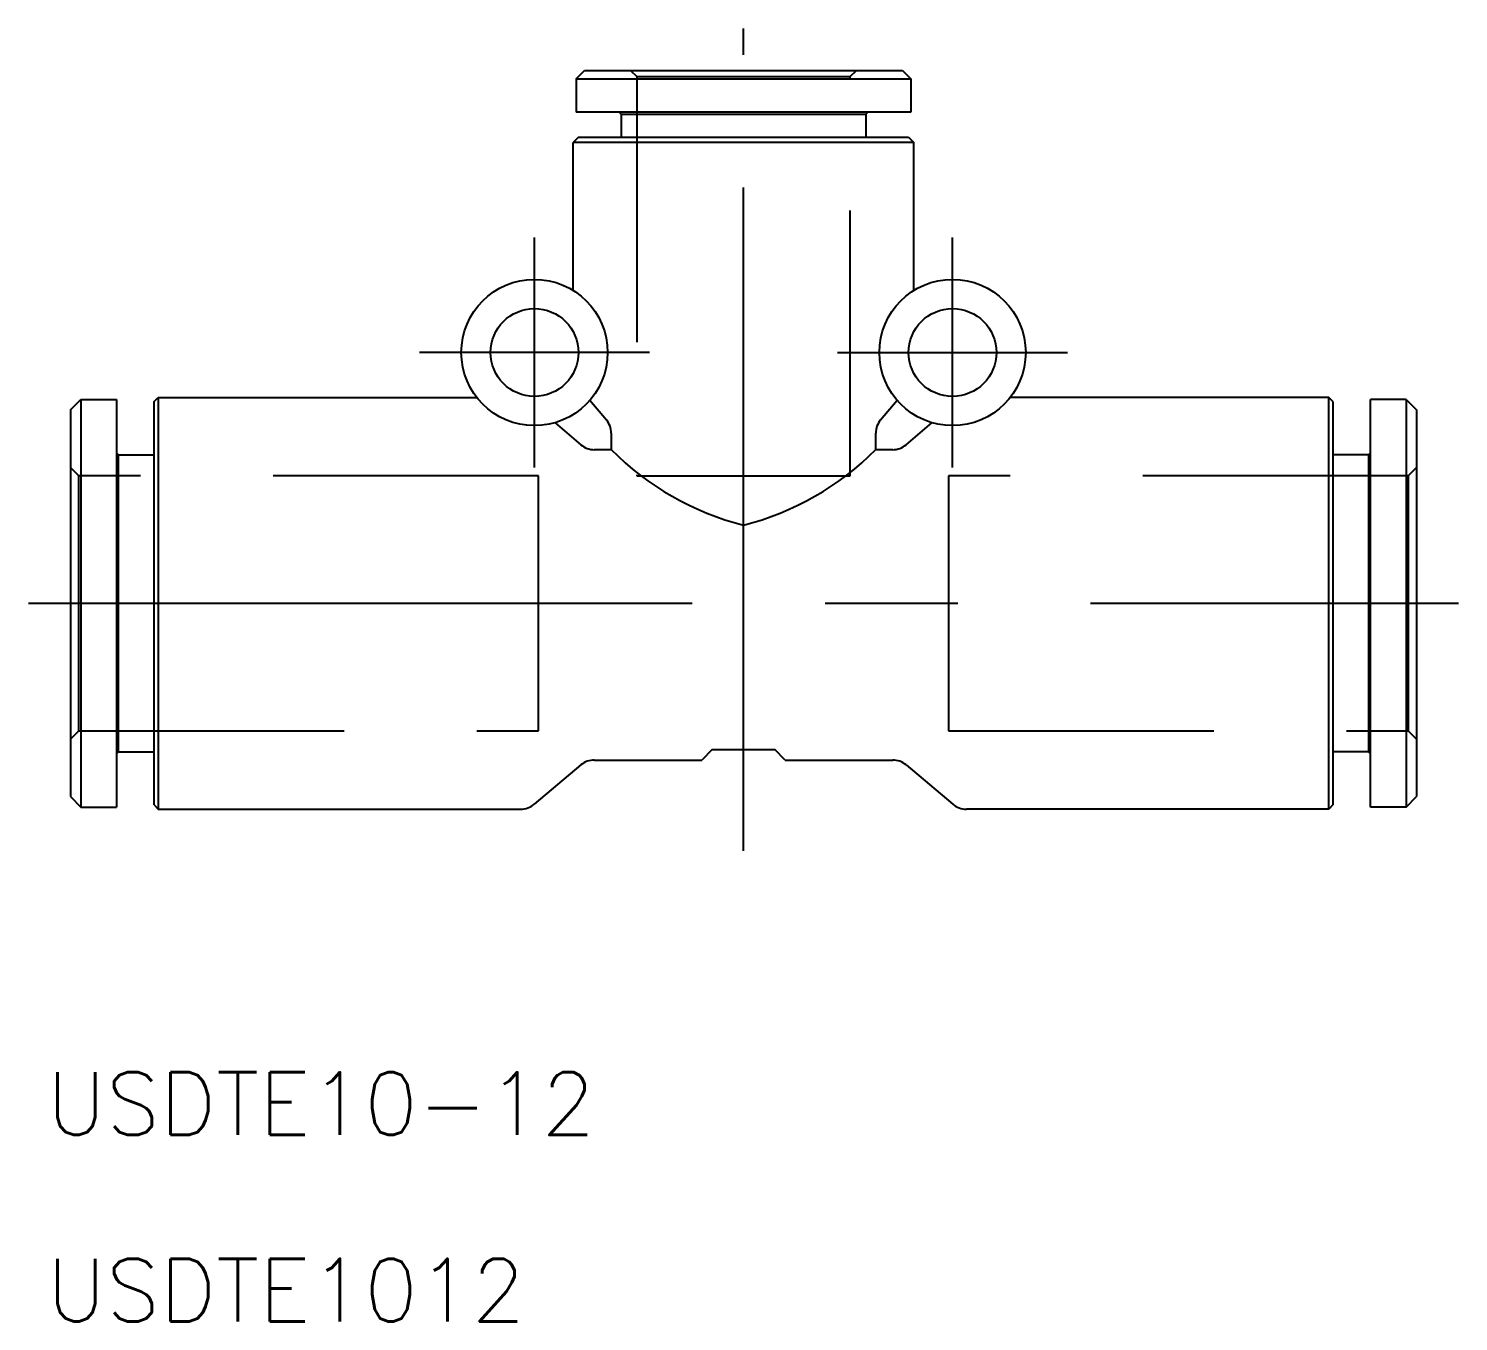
# Model space of a CAD drawing. Extents: x -34 to 70, y -34 to 28.
# Drawn here: x -34.2 to 34.2, y -34.4 to 27.5 of the extents above; entities that cross this region are included whole.
import ezdxf

# ---------------------------------------------------------------- set-up
doc = ezdxf.new("R2010")
doc.units = 0
doc.linetypes.add('CENTER', pattern=[50.8, 31.75, -6.35, 6.35, -6.35])
doc.linetypes.add('DASHED', pattern=[19.05, 12.7, -6.35])
doc.layers.get('0').update_dxf_attribs({"linetype": 'CONTINUOUS'})
doc.layers.add('CENTER', color=1, linetype='CENTER')
doc.styles.get("Standard").update_dxf_attribs({"font": 'txt.shx', "height": 3, "bigfont": 'bigfont.shx'})

msp = doc.modelspace()

# ---------------------------------------------------------------- linework, layer by layer
at = {"color": 7, "linetype": 'CONTINUOUS'}
for p, q in [((-8, 25.1), (-7.6, 25.5)), ((-7.6, 25.5), (7.6, 25.5)), ((7.6, 25.5), (8, 25.1)), ((-8, 25.1), (8, 25.1)), ((-8, 25.1), (-8, 23.5)), ((8, 25.1), (8, 23.5)), ((8, 23.5), (-8, 23.5)), ((-5.85, 23.4), (-5.95, 23.5)), ((-5.85, 23.4), (5.85, 23.4)), ((-5.85, 23.4), (-5.85, 22.3)), ((5.85, 23.4), (5.95, 23.5)), ((5.85, 23.4), (5.85, 22.3)), ((-7.9, 22.3), (-8.15, 22.05)), ((8.15, 22.05), (-8.15, 22.05)), ((-8.15, 14.971111), (-8.15, 22.05)), ((-7.9, 22.3), (7.9, 22.3)), ((7.9, 22.3), (8.15, 22.05)), ((8.15, 14.971111), (8.15, 22.05)), ((-32.2, 9.25), (-31.7, 9.75)), ((-31.7, 9.75), (-31.7, -9.75)), ((-31.7, 9.75), (-30, 9.75)), ((-30, 9.75), (-30, -9.75)), ((-28.2, 9.65), (-28, 9.85)), ((-28.2, -9.65), (-28.2, 9.65)), ((-28, 9.85), (-28, -9.85)), ((-28, 9.85), (-12.761793, 9.85)), ((-7.350045, 9.713631), (-6.559511, 8.776945)), ((6.559511, 8.776945), (7.350045, 9.713631)), ((28, 9.85), (12.761793, 9.85)), ((28, -9.85), (28, 9.85)), ((28.2, 9.65), (28, 9.85)), ((28.2, 9.65), (28.2, -9.65)), ((30, -9.75), (30, 9.75)), ((31.7, 9.75), (30, 9.75)), ((31.7, 9.75), (31.7, -9.75)), ((31.7, 9.75), (32.2, 9.25)), ((-32.2, 9.25), (-32.2, -9.25)), ((32.2, 9.25), (32.2, -9.25)), ((-9.014091, 8.641877), (-7.778635, 7.58741)), ((7.778635, 7.58741), (9.014091, 8.641877)), ((-6.324555, 8.14074), (-6.324555, 7.368591)), ((6.324555, 7.368591), (6.324555, 8.14074)), ((-29.9, 7.1), (-30, 7.2)), ((-29.9, -7.1), (-29.9, 7.1)), ((-29.9, 7.1), (-28.2, 7.1)), ((-6.340236, 7.348469), (-7.135968, 7.348469)), ((-6.324555, 7.368591), (-6.340236, 7.348469)), ((6.340236, 7.348469), (6.324555, 7.368591)), ((7.135968, 7.348469), (6.340236, 7.348469)), ((29.9, 7.1), (28.2, 7.1)), ((29.9, 7.1), (30, 7.2)), ((29.9, 7.1), (29.9, -7.1)), ((-29.9, -7.1), (-30, -7.2)), ((-29.9, -7.1), (-28.2, -7.1)), ((-7.135968, -7.5), (-2, -7.5)), ((-1.5, -7), (-2, -7.5)), ((-1.5, -7), (1.5, -7)), ((2, -7.5), (1.5, -7)), ((2, -7.5), (7.135968, -7.5)), ((29.9, -7.1), (28.2, -7.1)), ((29.9, -7.1), (30, -7.2)), ((-7.778839, -7.734026), (-10.021161, -9.615974)), ((7.778839, -7.734026), (10.021161, -9.615974)), ((-32.2, -9.25), (-31.7, -9.75)), ((31.7, -9.75), (32.2, -9.25)), ((-31.7, -9.75), (-30, -9.75)), ((-28.2, -9.65), (-28, -9.85)), ((-28, -9.85), (-10.664032, -9.85)), ((28, -9.85), (10.664032, -9.85)), ((28.2, -9.65), (28, -9.85)), ((31.7, -9.75), (30, -9.75))]:
    msp.add_line(p, q, dxfattribs=at)
at = {"color": 3, "linetype": 'DASHED'}
for p, q in [((-5.4, 25.5), (-5.1, 25.2)), ((5.1, 25.2), (5.4, 25.5)), ((-5.1, 25.2), (-5.1, 6.1)), ((-5.1, 25.2), (5.1, 25.2)), ((5.1, 6.1), (5.1, 25.2)), ((-31.8, 6.1), (-32.2, 6.5)), ((32.2, 6.5), (31.8, 6.1)), ((-31.8, -6.1), (-31.8, 6.1)), ((-9.8, 6.1), (-31.8, 6.1)), ((-9.8, -6.1), (-9.8, 6.1)), ((-5.1, 6.1), (5.1, 6.1)), ((9.8, 6.1), (9.8, -6.1)), ((31.8, 6.1), (9.8, 6.1)), ((31.8, 6.1), (31.8, -6.1)), ((-32.2, -6.5), (-31.8, -6.1)), ((-31.8, -6.1), (-9.8, -6.1)), ((9.8, -6.1), (31.8, -6.1)), ((31.8, -6.1), (32.2, -6.5))]:
    msp.add_line(p, q, dxfattribs=at)
at = {"color": 7, "linetype": 'CONTINUOUS'}
for centre, radius in [((-10, 12), 3.5), ((10, 12), 3.5), ((-10, 12), 2.1), ((10, 12), 2.1)]:
    msp.add_circle(centre, radius, dxfattribs=at)
for centre, radius, start, end in [((-7.309932, 8.138748), 0.985379, 0.1158453, 40.37950977), ((7.309932, 8.138748), 0.985379, 139.62049023, 179.8841547), ((-7.134435, 8.337641), 0.989173, 229.34841226, 269.91118738), ((7.134435, 8.337641), 0.989173, 270.08881262, 310.65158774), ((3.416345, 17.084257), 13.773031, 224.93359276, 255.63808809), ((-3.416345, 17.084257), 13.773031, 284.36191191, 315.06640724), ((-7.135968, -8.5), 1, 90, 130.00625601), ((7.135968, -8.5), 1, 49.99374399, 90), ((-10.664032, -8.85), 1, 270, 310.00625601), ((10.664032, -8.85), 1, 229.99374399, 270)]:
    msp.add_arc(centre, radius, start, end, dxfattribs=at)
at = {"layer": 'CENTER', "color": 1, "linetype": 'CENTER'}
for p, q in [((0, -11.85), (0, 27.5)), ((-10, 6.5), (-10, 17.5)), ((10, 6.5), (10, 17.5)), ((-4.5, 12), (-15.5, 12)), ((4.5, 12), (15.5, 12)), ((-34.2, 0), (34.2, 0))]:
    msp.add_line(p, q, dxfattribs=at)

# ---------------------------------------------------------------- texts
at = {"color": 7, "linetype": 'CONTINUOUS'}
for s, p in [('USDTE10-12', (-33.325019, -25.442272)), ('USDTE1012', (-33.325019, -34.36259))]:
    msp.add_text(s, height=3, dxfattribs=at).set_placement(p)

doc.saveas('drawing.dxf')
